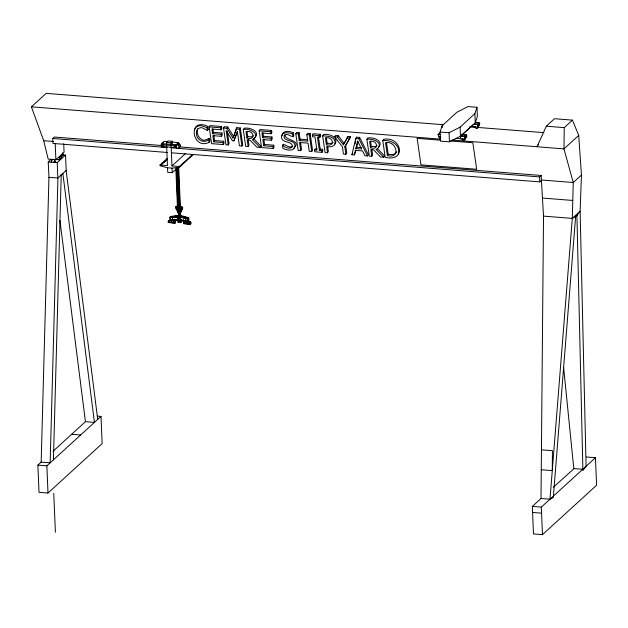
<?xml version="1.0" encoding="UTF-8"?>
<svg xmlns="http://www.w3.org/2000/svg" width="628" height="628" viewBox="0 0 628 628"><rect width="100%" height="100%" fill="white"/><g stroke="black" fill="none" stroke-linecap="round" stroke-linejoin="round"><path stroke-width="0.94" d="M61.222 174.984L61.23 174.309L53.427 459.837M586.458 456.996L595.446 457.71L596.6 485.224L542.474 534.64L533.486 533.933L532.332 506.411L541.014 498.483L543.51 216.118L541.14 175.471L179.451 146.913M543.51 216.118L572.304 218.395L580.115 211.259L576.928 215.553L582.902 470.545L586.089 466.251L580.115 211.259L581.457 175.024L578.718 135.405L572.446 120.136L564.242 127.625L563.96 148.883L573.254 182.513L572.304 218.395L550.002 499.197L541.014 498.483M173.014 220.185L175.518 221.064L175.644 222.516L175.024 223.081L168.28 222.555C167.181 218.929 174.066 220.821 174.694 221.637M168.853 220.828L168.233 221.401M172.064 219.973L169.026 220.75M97.395 416.129L100.99 416.411L102.136 443.611L48.003 493.027L39.015 492.321L37.876 465.113L41.158 462.122L48.953 177.269L48.223 161.93L51.001 159.394M178.501 222.563L178.737 222.351A1.154 1.021 47.6 0 1 178.171 221.723L177.944 221.935A1.154 1.021 47.6 0 0 178.501 222.563L180.621 222.5A0.981 0.871 47.6 0 0 181.139 221.959L180.707 222.147L180.95 221.708M169.607 221.857L169.089 222.022L168.94 220.923M169.505 222.006L169.16 221.723M171.789 221.056L171.428 220.883M174.215 222.218L173.783 222.477L173.94 222.076M178.156 216.142L173.791 216.299M178.909 211.95C179.553 212.868 178.595 212.115 179.804 211.989M183.031 220.192C183.941 219.305 183.784 220.844 183.274 219.965M184.318 223.128L184.287 221.974A0.809 0.714 47.6 0 1 184.718 221.606L184.656 221.668A0.809 0.714 47.6 0 0 184.224 222.037L184.318 222.964M184.444 222.924L184.805 223.23L184.326 223.066M185.291 220.373C186.045 219.172 186.155 221.708 185.291 220.373C186.029 218.78 186.618 221.354 185.535 220.145M187.097 222.241L186.626 222.304L186.838 221.904M187.018 222.281L186.595 222.131M189.059 223.348L189.475 223.552L189.114 223.246M164.324 146.764A1.915 1.696 47.6 0 1 163.076 147.195A1.915 1.696 45.4 0 1 161.184 145.249L161.231 144.785L163.908 145.335M284.853 134.635C284.382 140.758 302.5 139.879 293.771 148.169M354.428 154.912L355.44 150.375L362.56 150.94L364.915 155.744L367.529 155.948L368.338 154.614L359.648 137.399L356.602 137.163L355.793 138.498L351.923 154.716L354.428 154.912L356.045 149.951M355.856 148.538L357.583 140.876L361.595 148.985L355.856 148.538L356.665 147.195L357.96 141.457M54.173 159.394L59.118 159.787L59.636 157.604L62.918 154.606L61.607 154.504M355.008 143.843L355.691 140.978M356.147 139.071L356.602 137.163M168.43 221.276L168.453 222.391L174.835 222.893L174.961 221.81L175.024 223.081M398.231 154.213C401.268 145.044 390.6 139.44 382.782 140.625L385.192 157.345C406.583 162.33 401.991 136.111 383.582 139.29L382.782 140.625M479.038 125.584L477.374 127.084L478.136 124.572L479.753 123.072L475.231 122.711L479.753 123.072L479.038 125.584L477.421 127.084L470.749 126.566M477.374 127.084L478.136 124.572L473.638 124.218L460.45 136.19L449.444 141.826L440.456 141.119L440.071 132.053L442.143 125.71L456.901 112.231L467.993 106.564L476.982 107.278L477.359 116.345L475.27 123.01L460.497 136.198L460.544 138.827L464.218 139.118L465.858 137.618L466.628 135.153L462.067 134.8L460.434 136.292L465.01 136.653L466.643 135.161L462.145 134.808M197.687 128.85C196.344 132.696 198.001 137.642 201.776 139.447C204.752 142.635 210.561 135.201 209.909 140.986L209.1 142.321C192.27 150.649 187.23 117.216 207.012 127.845C208.991 133.921 203.009 126.102 200.167 127.892C197.098 128.104 195.912 131.566 196.509 134.196C196.438 140.617 206.133 144.385 209.336 138.317M475.27 123.01L474.878 113.652L476.982 107.278M232.91 137.995L236.858 127.704L240.296 127.979L242.714 144.699L241.906 146.034L239.425 145.837L237.353 131.433L233.914 140.853L232.407 140.727L226.182 130.546L228.262 144.95L225.947 144.77L223.537 128.049L224.345 126.715L227.721 126.982L233.718 136.661L232.91 137.995L226.912 128.316L223.537 128.049M233.718 136.661L236.858 127.704M237.533 131.809L233.914 140.853M194.806 129.046C196.289 123.276 203.786 124.006 207.821 126.511L208.206 129.195L207.397 130.53M171.318 220.93L171.727 221.017M177.622 216.37L177.504 216.684A1.437 1.272 47.6 0 0 178.878 218.497A1.437 1.272 47.6 0 0 180.103 216.888L181.092 215.993L183.023 216.173L188.793 217.869L188.91 220.616L188.008 221.441L170.031 220.02L169.913 217.264L170.816 216.44L178.603 215.467L177.622 216.37A1.437 1.272 47.6 0 1 179.953 216.55L180.942 215.655A1.437 1.272 47.6 0 0 180.095 214.957M178.658 215.043A6.39 5.668 47.6 0 1 178.438 215.616L178.321 215.938A1.437 1.272 47.6 0 0 178.289 216.283M189.884 222.665L186.916 221.88L184.106 222.21L186.987 221.817L186.626 222.304M186.759 222.257L186.893 221.896M190.158 222.854L186.932 221.692L184.043 222.022A0.981 0.871 47.6 0 0 183.494 222.524L183.541 223.678L190.284 224.212L189.931 222.704L190.088 224.008L183.721 223.505L184.13 222.163L183.808 222.391M572.446 120.136L554.5 118.716L546.305 126.204L537.042 146.756L538.581 144.283M182.724 208.009L180.22 213.002L182.724 208.009A1.703 1.507 47.6 0 0 181.751 206.628L176.672 206.227L175.989 206.793L178.179 211.306A1.342 1.185 47.6 0 0 178.823 213.481L179.38 213.379M62.918 154.606L61.418 157.691L59.118 159.787M343.359 144.809L347.983 136.48L350.612 136.684L344.858 146.842L345.926 154.245L343.445 154.048L342.417 146.881L334.748 136.833L335.556 135.499L338.304 135.719L344.168 143.474L343.359 144.809L337.495 137.053L334.748 136.833M344.168 143.474L347.983 136.48M344.858 146.842L350.612 136.684M396.715 151.795C395.302 155.132 391.118 154.574 388.198 154.3L387.39 155.634C401.229 159.214 396.598 140.327 385.529 142.729L387.39 155.634M207.012 127.845L207.821 126.511M223.741 141.245L222.932 142.58L213.771 141.857L214.58 140.523L223.741 141.245L224.031 143.223L223.223 144.558L211.581 143.639L209.163 126.919L209.972 125.584L221.613 126.503L221.904 128.481L221.095 129.815L211.926 129.085L212.586 133.67L221.127 134.345L221.935 133.01L213.394 132.335L212.586 133.67M207.201 130.514L208.206 129.195M209.1 142.321L208.716 139.667L209.524 138.333M221.095 129.815L220.813 127.837L221.613 126.503M213.771 141.857L212.876 135.648L221.417 136.323L222.226 134.989L221.935 133.01M226.912 128.316L227.721 126.982M228.262 144.95L229.071 143.616L227.265 131.134M241.906 146.034L239.496 129.313L240.296 127.979M248.146 139.494L248.963 145.194L248.154 146.528L245.681 146.332L243.272 129.611L244.08 128.277C249.033 126.95 261.067 131.244 254.725 137.705M246.93 138.027L246.019 131.715C253.806 129.447 256.075 140.962 246.93 138.027L247.738 136.692L246.961 131.283M273.737 145.194L272.929 146.528L263.768 145.806L264.576 144.471L273.737 145.194L274.028 147.172L273.219 148.506L261.578 147.588L259.16 130.867L259.968 129.533L271.61 130.451L271.9 132.429L271.092 133.764L261.923 133.034L262.583 137.618L271.123 138.293L271.932 136.959L263.391 136.284L262.583 137.618M248.154 146.528L247.196 139.879L250.023 140.099L256.883 147.211L260.102 147.47L260.91 146.136L253.233 138.333M271.092 133.764L270.801 131.786L271.61 130.451M263.768 145.806L262.873 139.597L271.414 140.272L272.222 138.937L271.932 136.959M282.2 135.711C282.074 129.933 290.034 131.017 293.472 132.94L293.857 135.601C292.216 138.874 287.828 132.265 284.727 135.201L284.044 135.97C283.738 142.289 294.579 139.055 295.003 145.515C295.239 151.835 286.431 150.445 282.875 148.279L282.474 145.492C284.335 142.281 289.108 149.409 292.53 146.269M282.474 145.492L283.456 144.173M293.048 136.935L292.664 134.274L293.472 132.94M295.804 133.756L296.612 132.422L299.085 132.618L300.035 139.173L299.226 140.507L307.791 141.19L306.849 134.627L307.657 133.293L310.13 133.489L312.54 150.21L311.731 151.544L309.259 151.348L308.073 143.16L299.509 142.485L300.694 150.673L298.214 150.477L295.804 133.756L298.276 133.952L299.085 132.618M311.731 151.544L309.321 134.824L310.13 133.489M300.694 150.673L301.503 149.338L300.451 142.061M322.572 149.315L322.823 151.018L322.015 152.353L314.785 151.788L314.542 150.076L316.912 150.265L314.997 136.959L312.618 136.771L312.375 135.067L313.184 133.733L320.406 134.306L320.657 136.009L319.848 137.344L317.47 137.155L319.393 150.461L321.764 150.649L322.572 149.315L320.202 149.126L319.393 150.461M319.848 137.344L319.597 135.64L320.406 134.306M327.581 146.12L328.35 151.458L327.541 152.792L325.061 152.596L322.651 135.876L323.459 134.541C328.75 133.301 339.356 137.406 334.85 144.102M314.542 150.076L315.35 148.742L316.928 148.867M326.364 144.66L325.406 137.979C333.437 135.954 335.509 147.447 326.364 144.66L327.172 143.325L326.348 137.603M337.495 137.053L338.304 135.719M345.926 154.245L346.735 152.91L345.667 145.508M367.529 155.948L358.839 138.733L359.648 137.399M351.923 154.716L352.732 153.381M371.76 149.252L372.577 154.951L371.768 156.286L369.295 156.089L366.885 139.369L367.694 138.034C372.655 136.708 384.689 141.01 378.339 147.462M370.544 147.784L369.633 141.473C377.42 139.204 379.689 150.728 370.544 147.784L371.352 146.45L370.575 141.041M383.716 157.228L384.524 155.893L377.483 148.742L376.039 149.425L383.716 157.228L380.497 156.976L373.636 149.857L370.81 149.637L371.768 156.286M171.483 220.742C162.738 221.77 173.689 219.769 174.592 221.456L175.188 220.781M174.058 222.461L174.042 221.982M178.98 216.346L179.325 217.147M333.083 142.281L331.254 143.435L327.172 143.325M253.547 135.781L251.804 136.841L247.738 136.692M377.161 145.547L375.418 146.607L371.352 146.45M65.547 155.03L57.211 162.636L57.862 178.054L66.191 170.447L65.547 155.03L62.973 155.195L62.447 153.821M466.628 135.138L465.01 136.653L464.218 139.118L465.01 136.653L466.62 135.161L466.753 137.595L464.932 137.446M563.606 367.301L573.788 468.567L582.808 469.242M63.718 143.663L64.08 152.251L55.876 159.74L48.199 159.135L43.693 140.703L31.4 106.831L46.166 93.36L443.203 124.705M167.331 152.471L52.964 143.443L52.752 138.474L54.33 137.03L161.859 145.523M55.382 162.087L55.052 162.385L54.369 159.292L55.382 162.087L53.466 161.938M175.777 145.492A1.915 1.68 47.5 0 0 175.581 146.371L174.356 147.494L163.57 146.646A1.915 1.696 47.6 0 0 161.694 144.691L161.647 143.6L164.026 141.433L166.899 141.661M162.479 145.955L161.263 147.07L163.076 147.195M193.455 154.449L179.396 167.284L172.041 168.139L167.543 167.786L160.069 165.761L160.038 164.991L167.448 165.572L166.483 142.383L168.037 140.962L172.535 141.316L172.598 142.964L171.044 144.385M166.483 142.383L170.973 142.737L172.535 141.316M161.647 143.6L176.028 144.738L178.407 142.572L178.517 143.592L176.076 145.822A1.915 1.696 47.6 0 0 174.356 147.494M176.044 145.139A1.915 1.68 47.5 0 1 177.284 144.715L178.211 145.021L179.427 143.906L178.517 143.592A1.915 1.696 47.6 0 0 178.054 143.616M175.581 146.371L176.162 147.698L177.457 148.326A1.915 1.68 47.5 0 0 179.161 146.669L180.393 145.547M160.038 164.991L167.064 158.57M163.586 162.55L166.396 159.983M161.066 165.07L167.393 159.292M170.973 142.737L171.946 165.933L185.299 153.734M167.543 167.786L167.731 172.315L172.229 172.669L177.85 167.535M171.946 165.933L179.365 166.514L192.718 154.323M178.595 212.79A1.342 1.185 47.6 0 1 178.383 212.515L178.038 212.829L175.557 207.79L175.903 207.476A1.782 1.578 47.6 0 1 176.664 206.227M175.565 207.79A1.782 1.578 47.6 0 1 176.319 206.541L181.751 206.628M170.204 217.516L177.237 216.966A1.735 1.539 47.6 0 0 178.933 218.74A1.735 1.539 47.6 0 0 180.495 217.225L187.623 218.897L187.717 221.142L170.298 219.761L170.298 217.398L171.091 216.676M168.673 220.868L169.293 220.295M182.442 208.614L182.096 208.928L180.997 206.91M170.761 219.345L170.4 219.674L188.212 220.718M182.112 209.328L181.767 209.642L180.244 206.847M181.759 210.097L181.413 210.411L179.577 206.793M168.28 222.555L168.901 221.982M180.99 216.495A1.437 1.272 47.6 0 0 180.927 216.142L180.778 215.804A3.925 3.478 47.6 0 1 180.079 213.269L179.749 213.575A3.925 3.478 47.6 0 0 180.448 216.103A1.437 1.272 47.6 0 0 178.117 215.914A6.39 5.668 47.6 0 0 178.595 213.481L178.76 213.332M181.327 211.032L180.982 211.346L178.627 206.722M169.913 217.264L175.55 216.479L176.452 215.655M171.444 220.546L171.837 220.185M180.895 211.966L180.55 212.28L177.685 206.643M171.664 220.561L172.064 220.271M172.151 220.208L171.538 220.397L171.679 219.635L171.986 220.357M178.517 216.487A1.437 1.272 47.6 0 1 178.485 215.789L177.504 216.684L175.55 216.479M174.835 222.893L174.859 221.857M174.977 221.927L175.597 221.362M180.479 217.155L181.257 216.448M180.157 216.848L182.12 216.998L183.023 216.173M179.584 220.216L178.682 220.373L178.752 221.998L177.944 221.935L178.336 221.488M178.752 221.998C177.826 221.025 179.263 218.505 178.862 220.224M180.032 220.475L180.095 222.1L180.903 222.163A0.981 0.871 47.6 0 1 180.393 222.712M183.494 222.524L184.671 221.449L186.445 221.221M188.008 221.441L187.89 218.685L188.793 217.869M183.541 223.678L184.169 223.113M186.948 220.836L186.806 221.488L187.427 221.37M187.411 220.875L187.262 221.519M186.704 221.668L187.097 221.315M186.932 221.692L187.325 221.331M189.75 222.493L190.378 221.927L190.841 222.422L190.904 223.647L190.284 224.212M190.543 222.21L190.677 223.529L190.48 222.265M190.237 223.058L190.857 222.493M377.53 148.797C383.881 142.344 371.847 138.042 366.885 139.369M53.035 451.281L85.447 421.686L94.436 422.401L62.863 173.485M37.876 465.113L46.865 465.827L100.99 416.411M440.895 137.179L439.019 137.03L438.03 134.423L439.671 132.924M439.027 137.03L439.592 136.519L439.019 137.03M53.757 493.482L55.405 532.23M440.071 132.053L449.059 132.759L460.12 127.123L474.878 113.652M578.718 135.405L563.96 148.883L451.917 140.036M172.009 147.886L539.562 176.908L541.14 175.471M172.221 152.855L539.774 181.877L541.799 180.024L573.254 182.513L581.457 175.024M553.394 487.187L574.353 468.355L573.788 468.567M532.332 506.411L541.32 507.126L595.446 457.71M576.959 215.514L572.304 218.395M576.928 215.553L575.609 216.699L553.307 497.494L550.002 499.197M178.179 211.306L179.051 211.008A1.342 1.185 47.6 0 1 179.475 213.528L179.2 213.544M169.168 220.561L171.169 220.247M170.298 217.398L177.371 216.864A1.719 1.523 47.6 0 0 179.051 218.615A1.719 1.523 47.6 0 0 180.597 217.115L187.756 218.78L187.851 221.048M546.305 126.204L564.242 127.625M469.611 126.785L475.475 127.256M477.429 127.406L543.934 132.657M438.03 134.423L440.723 134.635M460.45 136.19L460.12 127.123M455.873 138.356L460.56 138.725M31.4 106.831L440.181 139.11M440.581 140.201L417.118 138.348L420.948 164.866L476.676 169.262L472.845 142.752L450.362 140.978M209.163 126.919L220.813 127.837M236.049 129.038L239.496 129.313M243.272 129.611C248.947 127.484 261.978 134.73 252.425 139.667L260.102 147.47M259.16 130.867L270.801 131.786M306.849 134.627L309.321 134.824M312.375 135.067L319.597 135.64M322.651 135.876C327.102 136.017 334.182 136.143 335.132 141.85C335.894 146.536 330.038 147.454 326.639 146.559L327.541 152.792M347.174 137.815L349.804 138.019M355.793 138.498L358.839 138.733M300.035 139.173L307.649 139.777M356.665 147.195L361.445 147.58M172.653 142.116L178.407 142.572M161.694 144.691L176.076 145.822L176.028 144.738M161.184 145.249L162.982 145.398M174.568 146.528L176.523 146.677M173.862 146.858L175.777 147.007M52.752 138.474L167.127 147.502M43.693 140.703L53.404 141.465M58.333 157.502L59.636 157.604M542.655 198.071L572.783 200.45M48.223 161.93L57.211 162.636M48.874 177.347L57.941 177.975L50.146 462.828L41.158 462.122M178.595 213.481L179.749 213.575M174.639 219.651L176.578 219.8M182.395 220.263L184.334 220.412M178.171 221.723L178.98 221.786M180.095 222.1L180.691 221.904M187.921 223.309L189.758 223.458M183.792 223.442L190.151 223.945M168.516 222.328L174.898 222.83M541.446 449.836L552.452 450.708L552.271 470.615L541.273 469.752M71.647 434.286L80.635 434.992M532.583 512.456L541.572 513.17M476.982 127.822L477.327 127.861A1.413 1.256 47.1 0 0 478.198 125.828M463.856 139.903L464.21 139.942A1.413 1.256 47.1 0 0 465.073 137.909M187.552 221.119L190.378 221.927M188.478 221.543L190.347 222.076M182.999 216.44L188.541 218.057M182.874 216.558L188.408 218.175M182.12 216.998L187.89 218.685M292.664 134.274C289.092 131.935 280.017 131.637 281.603 137.972C282.938 143.537 292.742 140.641 292.381 146.779C289.955 149.809 285.12 147.36 282.647 145.508M174.765 221.747L174.796 221.919M176.743 206.573L179.004 211.008M179.584 211.958L179.09 211.934M180.942 215.655L181.092 215.993A1.437 1.272 47.6 0 1 181.147 216.346A1.437 1.272 47.6 0 0 181.052 216.024M62.502 152.792L63.302 154.857M190.088 222.916L190.088 224.008M386.471 142.313L388.198 154.3M321.764 150.649L322.015 152.353M318.42 136.771L320.202 149.126M298.276 133.952L299.226 140.507M272.929 146.528L273.219 148.506M271.123 138.293L271.414 140.272M262.865 132.618L263.391 136.284M263.807 139.149L264.576 144.471M222.932 142.58L223.223 144.558M221.127 134.345L221.417 136.323M212.868 128.669L213.394 132.335M213.81 135.201L214.58 140.523M66.144 170.486L97.709 419.402M59.919 220.42L85.447 421.686M539.562 176.908L539.774 181.877M541.32 507.126L542.474 534.64M449.059 132.759L449.444 141.826M442.143 125.71L442.214 127.523M179.365 166.514L179.396 167.284M178.705 166.977L180.385 207.114M178.226 166.985L179.914 207.122M177.512 167.825L179.161 207.279M177.033 167.833L178.69 207.279M176.28 167.762L177.92 206.918M175.84 168.751L177.441 206.926M172.041 168.139L172.229 172.669M55.201 143.514L55.876 159.74M46.865 465.827L48.003 493.027M440.487 138.537A1.413 1.248 47.6 0 1 439.788 136.457M477.531 126.44A1.413 1.256 47.1 0 1 476.668 128.481L476.322 128.442A1.413 1.256 47.1 0 1 475.255 126.487M464.414 138.521A1.413 1.256 47.1 0 1 463.543 140.554L463.197 140.515A1.413 1.256 47.1 0 1 462.13 138.568M178.438 215.616A1.437 1.272 47.6 0 1 178.642 215.357M179.93 215.106A1.437 1.272 47.6 0 1 180.778 215.804M178.478 216.519A1.437 1.272 47.6 0 1 178.454 215.812M180.511 211.416A1.342 1.185 47.6 0 1 179.82 213.214M180.267 216.739A1.437 1.272 47.6 0 1 179.035 218.348A1.437 1.272 47.6 0 1 177.661 216.534M184.114 221.959A0.981 0.871 47.6 0 1 184.671 221.449M180.401 212.837A1.342 1.185 47.6 0 1 179.655 213.363M179.427 143.906A1.915 1.696 47.6 0 1 179.137 147.195M178.211 145.021A1.915 1.696 49.8 0 1 179.161 146.669M161.247 144.778A1.915 1.696 47.6 0 1 162.456 143.592M162.456 143.663A1.915 1.696 47.6 0 1 163.673 142.485M181.406 206.942A1.703 1.507 47.6 0 1 182.379 208.323M172.041 219.227L172.716 219.557L172.041 219.227M172.284 219.007L172.959 219.337L172.284 219.007M174.309 219.407C175.526 219.839 174.945 218.866 174.309 219.407M176.586 219.588L177.253 219.918L176.586 219.588M176.829 219.36L177.496 219.69L176.829 219.36M178.376 216.99C178.956 218.764 179.71 215.883 178.376 216.99M180.77 219.918L181.437 220.247L180.77 219.918M181.013 219.698L181.68 220.02L181.013 219.698M52.014 159.434L51.229 162.087L52.344 159.135L52.014 159.434"/></g></svg>
